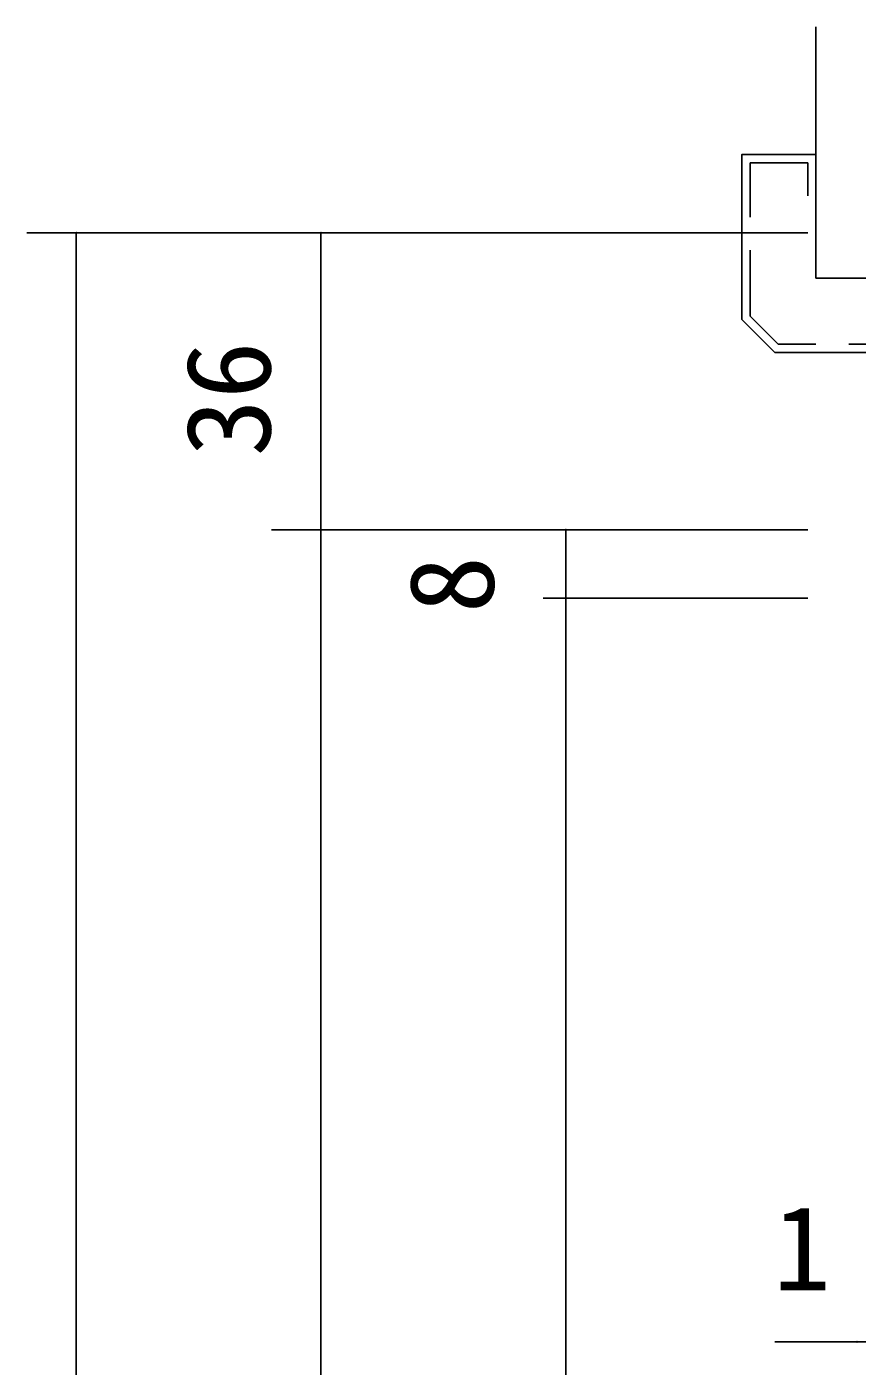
# Model space of a CAD drawing. Units: millimetres, scale not verified. Extents: x -800 to 800, y -554 to 554.
# Drawn here: x -544.2 to -443.5, y 274.7 to 437.2 of the extents above; entities that cross this region are included whole.
import ezdxf
from ezdxf.enums import TextEntityAlignment as Align

# ---------------------------------------------------------------- set-up
doc = ezdxf.new("R2010")
doc.units = ezdxf.units.MM
doc.header["$LTSCALE"] = 4
doc.linetypes.add('USER9', pattern=[3, 2, -1])
doc.layers.add('2-0', color=7, linetype='Continuous', lineweight=25)
doc.styles.add('ＭＳ ゴシック', font='')
doc.styles.get('ＭＳ ゴシック').set_extended_font_data('MS Gothic')

msp = doc.modelspace()

# ---------------------------------------------------------------- linework, layer by layer
at = {"layer": '2-0'}
for p, q in [((-448.475, 437.176), (-448.475, 412.176)), ((-457.476, 421.675), (-448.473, 421.675)), ((-457.476, 401.676), (-457.476, 421.673)), ((-448.475, 421.675), (-448.475, 406.675)), ((-544.18, 412.176), (-449.475, 412.176)), ((-538.178, 412.176), (-538.178, 153.471)), ((-538.141, 412.176), (-538.141, 412.18)), ((-508.504, 412.176), (-508.504, 153.471)), ((-508.463, 412.18), (-508.463, 412.176)), ((-453.477, 397.675), (-457.475, 401.676)), ((-432.475, 397.675), (-453.477, 397.675)), ((-514.504, 376.175), (-449.477, 376.175)), ((-508.463, 376.179), (-508.463, 376.175)), ((-478.827, 376.175), (-478.827, 153.471)), ((-478.79, 376.179), (-478.79, 376.175)), ((-481.559, 367.876), (-449.477, 367.876)), ((-478.79, 367.88), (-478.79, 367.876)), ((-453.477, 277.651), (-319.474, 277.651))]:
    msp.add_line(p, q, dxfattribs=at)
msp.add_lwpolyline([(-448.476, 406.673), (-435.476, 406.673), (-435.476, 397.673), (-453.476, 397.673), (-457.476, 401.673), (-457.476, 421.673), (-448.476, 421.673)], close=True, dxfattribs=at)
at = {"layer": '2-0', "linetype": 'USER9'}
msp.add_lwpolyline([(-436.476, 405.673), (-436.476, 398.673), (-453.062, 398.673), (-456.476, 402.087), (-456.476, 420.673), (-449.476, 420.673), (-449.476, 416.673)], dxfattribs=at)
at = {"layer": '2-0'}
for centre, radius, start, end in [((-538.188, 412.176), 0.0337, 163.21232, 169.89793), ((-538.187, 412.176), 0.0342, 169.91141, 176.65473), ((-538.186, 412.176), 0.0352, 176.64983, 183.35017), ((-538.186, 412.176), 0.0354, 183.34314, 189.93353), ((-538.186, 412.176), 0.0359, 189.9426, 196.35404), ((-538.188, 412.176), 0.0339, 156.66432, 163.20108), ((-538.185, 412.176), 0.0369, 196.35991, 202.5446), ((-538.187, 412.175), 0.0348, 150.33521, 156.65618), ((-538.183, 412.177), 0.0384, 202.54741, 208.4844), ((-538.182, 412.177), 0.0401, 208.48463, 214.17653), ((-538.185, 412.175), 0.0362, 144.26445, 150.33036), ((-538.184, 412.174), 0.038, 138.46475, 144.26256), ((-538.18, 412.178), 0.0419, 214.17482, 219.64267), ((-538.183, 412.172), 0.04, 132.92682, 138.4652), ((-538.179, 412.179), 0.0436, 219.63963, 224.91755), ((-538.181, 412.171), 0.0421, 127.62524, 132.92894), ((-538.178, 412.18), 0.0451, 224.91367, 230.0442), ((-538.18, 412.169), 0.0442, 122.52402, 127.62844), ((-538.177, 412.181), 0.0462, 230.03987, 235.07032), ((-538.179, 412.167), 0.046, 117.58101, 122.52783), ((-538.177, 412.182), 0.0469, 235.06583, 240.04563), ((-538.178, 412.166), 0.0475, 112.75124, 117.5851), ((-538.177, 412.182), 0.047, 240.04121, 245.0199), ((-538.178, 412.165), 0.0485, 107.98912, 112.75534), ((-538.177, 412.182), 0.0467, 245.01576, 250.0413), ((-538.178, 412.165), 0.0491, 103.25014, 107.99306), ((-538.177, 412.181), 0.046, 250.03768, 255.1548), ((-538.178, 412.165), 0.0493, 98.49209, 103.25376), ((-538.177, 412.18), 0.0449, 255.15197, 260.40011), ((-538.178, 412.165), 0.049, 93.67625, 98.49523), ((-538.178, 412.179), 0.0437, 260.39841, 265.80919), ((-538.178, 412.167), 0.0471, 88.75352, 93.72966), ((-538.178, 412.176), 0.0413, 265.75254, 271.41821), ((-538.178, 412.172), 0.0416, 83.41468, 88.72116), ((-538.178, 412.172), 0.0368, 271.46812, 277.47221), ((-538.177, 412.174), 0.0395, 77.97185, 83.41174), ((-538.177, 412.171), 0.0356, 277.47953, 283.52807), ((-538.177, 412.176), 0.0378, 72.41401, 77.96849), ((-538.177, 412.17), 0.035, 283.53495, 289.5784), ((-538.177, 412.177), 0.0364, 66.76197, 72.41029), ((-538.177, 412.17), 0.0348, 289.58441, 295.58022), ((-538.176, 412.178), 0.0354, 61.03807, 66.75798), ((-538.177, 412.17), 0.035, 295.58507, 301.50018), ((-538.176, 412.179), 0.0348, 55.2657, 61.03388), ((-538.178, 412.171), 0.0355, 301.50378, 307.31577), ((-538.176, 412.179), 0.0345, 49.46885, 55.2614), ((-538.178, 412.171), 0.0363, 307.31819, 313.01497), ((-538.176, 412.179), 0.0344, 43.67174, 49.46453), ((-538.179, 412.172), 0.0373, 313.01637, 318.59489), ((-538.176, 412.179), 0.0347, 37.89837, 43.66747), ((-538.179, 412.173), 0.0383, 318.59552, 324.05985), ((-538.176, 412.178), 0.0353, 32.17224, 37.89424), ((-538.18, 412.173), 0.0395, 324.05994, 329.41912), ((-538.177, 412.178), 0.0363, 26.51597, 32.16833), ((-538.181, 412.174), 0.0407, 329.41891, 334.68479), ((-538.183, 412.174), 0.0419, 334.6845, 339.86987), ((-538.178, 412.177), 0.0375, 20.95096, 26.51233), ((-538.18, 412.177), 0.0391, 15.49709, 20.94767), ((-538.184, 412.175), 0.0432, 339.86965, 344.98662), ((-538.182, 412.176), 0.0412, 10.17237, 15.49419), ((-538.185, 412.175), 0.0445, 344.98662, 350.04529), ((-538.184, 412.176), 0.0436, 4.99269, 10.16991), ((-538.188, 412.176), 0.0474, 355.05376, 0.01364), ((-538.186, 412.175), 0.0459, 350.04559, 355.0531), ((-508.497, 412.176), 0.0445, 177.34791, 182.65209), ((-508.501, 412.176), 0.0406, 166.46351, 171.95525), ((-508.499, 412.176), 0.0425, 171.95931, 177.36312), ((-508.497, 412.176), 0.044, 182.6358, 187.91641), ((-508.498, 412.175), 0.0433, 187.91821, 193.18088), ((-508.499, 412.175), 0.0427, 193.18184, 198.42392), ((-508.502, 412.176), 0.0391, 160.90694, 166.45951), ((-508.503, 412.177), 0.038, 155.3141, 160.90321), ((-508.499, 412.175), 0.0422, 198.42409, 203.65051), ((-508.504, 412.177), 0.0372, 149.70526, 155.3108), ((-508.5, 412.175), 0.0416, 203.64999, 208.87251), ((-508.505, 412.177), 0.0367, 144.09564, 149.70248), ((-508.5, 412.175), 0.041, 208.87144, 214.10753), ((-508.505, 412.177), 0.0363, 138.49518, 144.09339), ((-508.501, 412.174), 0.0403, 214.1061, 219.37756), ((-508.505, 412.178), 0.0362, 132.90889, 138.4934), ((-508.501, 412.174), 0.0395, 219.37597, 224.7073), ((-508.505, 412.178), 0.0361, 127.3378, 132.90749), ((-508.502, 412.173), 0.0386, 224.70581, 230.12227), ((-508.505, 412.178), 0.0362, 121.78007, 127.33664), ((-508.503, 412.172), 0.0376, 230.12115, 235.6466), ((-508.505, 412.177), 0.0363, 116.23249, 121.77899), ((-508.503, 412.171), 0.0365, 235.64618, 241.30045), ((-508.505, 412.177), 0.0365, 110.69198, 116.23133), ((-508.504, 412.171), 0.0356, 241.30108, 247.09709), ((-508.505, 412.177), 0.0369, 105.15699, 110.69059), ((-508.504, 412.17), 0.0347, 247.09913, 253.03986), ((-508.505, 412.176), 0.0373, 99.62886, 105.15526), ((-508.504, 412.169), 0.0342, 253.04357, 259.1192), ((-508.504, 412.176), 0.0379, 94.11281, 99.62671), ((-508.504, 412.169), 0.0339, 259.1247, 265.31059), ((-508.504, 412.174), 0.0398, 88.63921, 94.05623), ((-508.504, 412.17), 0.035, 265.38111, 271.54781), ((-508.504, 412.17), 0.044, 83.58248, 88.69867), ((-508.504, 412.174), 0.0389, 271.49312, 277.28215), ((-508.505, 412.175), 0.0401, 277.2824, 282.87708), ((-508.504, 412.169), 0.0445, 78.55413, 83.58447), ((-508.505, 412.176), 0.0414, 282.87566, 288.29489), ((-508.504, 412.169), 0.0447, 73.58155, 78.5568), ((-508.505, 412.178), 0.0426, 288.29227, 293.56663), ((-508.504, 412.169), 0.0447, 68.62904, 73.58467), ((-508.506, 412.178), 0.0435, 293.56321, 298.73131), ((-508.504, 412.169), 0.0443, 63.65788, 68.6324), ((-508.504, 412.17), 0.0436, 58.62799, 63.66128), ((-508.506, 412.179), 0.044, 298.72743, 303.83285), ((-508.503, 412.171), 0.0425, 53.49967, 58.63119), ((-508.506, 412.179), 0.0442, 303.82877, 308.91765), ((-508.503, 412.172), 0.0413, 48.23559, 53.50239), ((-508.506, 412.179), 0.0439, 308.91363, 314.03261), ((-508.502, 412.173), 0.0398, 42.80341, 48.23747), ((-508.505, 412.178), 0.0433, 314.02889, 319.22318), ((-508.501, 412.174), 0.0384, 37.17899, 42.80403), ((-508.505, 412.178), 0.0423, 319.22006, 324.53133), ((-508.5, 412.175), 0.0371, 31.35021, 37.17789), ((-508.504, 412.177), 0.0412, 324.52915, 329.99293), ((-508.499, 412.175), 0.036, 25.32101, 31.34695), ((-508.503, 412.176), 0.04, 329.99211, 335.63461), ((-508.502, 412.176), 0.0388, 335.6356, 341.47), ((-508.498, 412.176), 0.0353, 19.11488, 25.31532), ((-508.498, 412.176), 0.0351, 12.77656, 19.10678), ((-508.501, 412.176), 0.0379, 341.47321, 347.49583), ((-508.5, 412.176), 0.0373, 347.50149, 353.68868), ((-508.498, 412.176), 0.0355, 6.37086, 12.76652), ((-508.5, 412.176), 0.0373, 353.69673, 0.00358), ((-508.497, 376.175), 0.0447, 177.35594, 182.64406), ((-508.499, 376.175), 0.0427, 161.57608, 166.81816), ((-508.498, 376.175), 0.0433, 166.81912, 172.08179), ((-508.497, 376.175), 0.044, 172.08359, 177.3642), ((-508.497, 376.175), 0.044, 182.6358, 187.91641), ((-508.498, 376.175), 0.0433, 187.91821, 193.18088), ((-508.499, 376.174), 0.0427, 193.18184, 198.42392), ((-508.499, 376.175), 0.0422, 156.34949, 161.57591), ((-508.499, 376.174), 0.0422, 198.42409, 203.65051), ((-508.5, 376.175), 0.0416, 151.12749, 156.35001), ((-508.5, 376.174), 0.0416, 203.64999, 208.87251), ((-508.5, 376.176), 0.041, 145.89247, 151.12856), ((-508.5, 376.174), 0.041, 208.87144, 214.10753), ((-508.501, 376.176), 0.0403, 140.62244, 145.8939), ((-508.501, 376.173), 0.0403, 214.1061, 219.37756), ((-508.501, 376.177), 0.0395, 135.2927, 140.62403), ((-508.501, 376.173), 0.0395, 219.37597, 224.7073), ((-508.502, 376.177), 0.0386, 129.87773, 135.29419), ((-508.502, 376.172), 0.0386, 224.70581, 230.12227), ((-508.503, 376.178), 0.0376, 124.3534, 129.87885), ((-508.503, 376.171), 0.0376, 230.12115, 235.6466), ((-508.503, 376.179), 0.0365, 118.69955, 124.35382), ((-508.503, 376.171), 0.0365, 235.64618, 241.30045), ((-508.504, 376.18), 0.0356, 112.90291, 118.69892), ((-508.504, 376.17), 0.0356, 241.30108, 247.09709), ((-508.504, 376.18), 0.0347, 106.96014, 112.90087), ((-508.504, 376.169), 0.0347, 247.09913, 253.03986), ((-508.504, 376.181), 0.0342, 100.8808, 106.95643), ((-508.504, 376.168), 0.0342, 253.04357, 259.1192), ((-508.504, 376.181), 0.0339, 94.68941, 100.8753), ((-508.504, 376.168), 0.0339, 259.1247, 265.31059), ((-508.504, 376.18), 0.035, 88.45219, 94.61889), ((-508.504, 376.169), 0.035, 265.38111, 271.54781), ((-508.504, 376.176), 0.0389, 82.71785, 88.50688), ((-508.504, 376.173), 0.0389, 271.49312, 277.28215), ((-508.505, 376.175), 0.0401, 77.12292, 82.7176), ((-508.505, 376.174), 0.0401, 277.2824, 282.87708), ((-508.505, 376.174), 0.0414, 71.70511, 77.12434), ((-508.505, 376.176), 0.0414, 282.87566, 288.29489), ((-508.505, 376.173), 0.0426, 66.43337, 71.70773), ((-508.505, 376.177), 0.0426, 288.29227, 293.56663), ((-508.506, 376.172), 0.0435, 61.26869, 66.43679), ((-508.506, 376.178), 0.0435, 293.56321, 298.73131), ((-508.506, 376.171), 0.044, 56.16715, 61.27257), ((-508.506, 376.178), 0.044, 298.72743, 303.83285), ((-508.506, 376.171), 0.0442, 51.08235, 56.17123), ((-508.506, 376.178), 0.0442, 303.82877, 308.91765), ((-508.506, 376.171), 0.0439, 45.96739, 51.08637), ((-508.506, 376.178), 0.0439, 308.91363, 314.03261), ((-508.505, 376.172), 0.0433, 40.77682, 45.97111), ((-508.505, 376.178), 0.0433, 314.02889, 319.22318), ((-508.505, 376.173), 0.0423, 35.46867, 40.77994), ((-508.505, 376.177), 0.0423, 319.22006, 324.53133), ((-508.504, 376.173), 0.0412, 30.00707, 35.47085), ((-508.504, 376.176), 0.0412, 324.52915, 329.99293), ((-508.503, 376.174), 0.04, 24.36539, 30.00789), ((-508.503, 376.176), 0.04, 329.99211, 335.63461), ((-508.502, 376.174), 0.0388, 18.53, 24.3644), ((-508.502, 376.175), 0.0388, 335.6356, 341.47), ((-508.501, 376.175), 0.0379, 12.50417, 18.52679), ((-508.501, 376.175), 0.0379, 341.47321, 347.49583), ((-508.5, 376.175), 0.0373, 6.31132, 12.49851), ((-508.5, 376.175), 0.0373, 347.50149, 353.68868), ((-508.5, 376.175), 0.0373, 353.69673, 0.00358), ((-478.829, 376.175), 0.039, 171.04985, 177.01012), ((-478.829, 376.175), 0.0395, 177.00509, 182.99491), ((-478.829, 376.175), 0.039, 182.98988, 188.95015), ((-478.829, 376.175), 0.039, 159.35907, 165.1513), ((-478.829, 376.175), 0.0389, 165.1551, 171.04455), ((-478.829, 376.175), 0.0389, 188.95545, 194.8449), ((-478.829, 376.175), 0.039, 194.8487, 200.64093), ((-478.829, 376.175), 0.0395, 153.67484, 159.35677), ((-478.829, 376.175), 0.0395, 200.64323, 206.32516), ((-478.828, 376.174), 0.0401, 148.10293, 153.6739), ((-478.828, 376.175), 0.0401, 206.3261, 211.89707), ((-478.828, 376.174), 0.0407, 142.63326, 148.1031), ((-478.828, 376.175), 0.0407, 211.8969, 217.36674), ((-478.827, 376.174), 0.0413, 137.24763, 142.63427), ((-478.827, 376.176), 0.0413, 217.36573, 222.75237), ((-478.827, 376.173), 0.0418, 131.9222, 137.24917), ((-478.827, 376.176), 0.0418, 222.75083, 228.0778), ((-478.827, 376.173), 0.0422, 126.63001, 131.924), ((-478.827, 376.176), 0.0422, 228.076, 233.36999), ((-478.826, 376.173), 0.0424, 121.34316, 126.6318), ((-478.826, 376.177), 0.0424, 233.3682, 238.65684), ((-478.826, 376.173), 0.0424, 116.03503, 121.3447), ((-478.826, 376.177), 0.0424, 238.6553, 243.96497), ((-478.827, 376.173), 0.0423, 110.68227, 116.03607), ((-478.827, 376.177), 0.0423, 243.96393, 249.31773), ((-478.827, 376.173), 0.0421, 105.26689, 110.68259), ((-478.827, 376.176), 0.0421, 249.31741, 254.73311), ((-478.827, 376.173), 0.0419, 99.77818, 105.26626), ((-478.827, 376.176), 0.0419, 254.73374, 260.22182), ((-478.827, 376.173), 0.0419, 94.2145, 99.77643), ((-478.827, 376.176), 0.0419, 260.22357, 265.7855), ((-478.827, 376.176), 0.0388, 88.52164, 94.38918), ((-478.827, 376.173), 0.0388, 265.61082, 271.47836), ((-478.827, 376.184), 0.0311, 81.86278, 88.329), ((-478.827, 376.165), 0.0311, 271.671, 278.13722), ((-478.827, 376.183), 0.0324, 75.64057, 81.85895), ((-478.827, 376.167), 0.0324, 278.14105, 284.35943), ((-478.827, 376.181), 0.0339, 69.67221, 75.63953), ((-478.827, 376.168), 0.0339, 284.36047, 290.32779), ((-478.828, 376.18), 0.0355, 63.94034, 69.6733), ((-478.828, 376.17), 0.0355, 290.3267, 296.05966), ((-478.828, 376.178), 0.0371, 58.41354, 63.94286), ((-478.828, 376.171), 0.0371, 296.05714, 301.58646), ((-478.829, 376.177), 0.0386, 53.05187, 58.4169), ((-478.829, 376.172), 0.0386, 301.5831, 306.94813), ((-478.83, 376.176), 0.0399, 47.8112, 53.05563), ((-478.83, 376.173), 0.0399, 306.94437, 312.1888), ((-478.831, 376.175), 0.0409, 42.64642, 47.81499), ((-478.831, 376.174), 0.0409, 312.18501, 317.35358), ((-478.831, 376.175), 0.0416, 37.51392, 42.64998), ((-478.831, 376.175), 0.0416, 317.35002, 322.48608), ((-478.831, 376.175), 0.042, 32.3735, 37.517), ((-478.831, 376.175), 0.042, 322.483, 327.6265), ((-478.832, 376.175), 0.042, 27.19019, 32.3759), ((-478.832, 376.175), 0.042, 327.6241, 332.80981), ((-478.831, 376.175), 0.0419, 21.93597, 27.19168), ((-478.831, 376.175), 0.0419, 332.80832, 338.06403), ((-478.831, 376.175), 0.0418, 16.59165, 21.93634), ((-478.831, 376.175), 0.0418, 338.06366, 343.40835), ((-478.831, 376.175), 0.0416, 11.14868, 16.59069), ((-478.831, 376.175), 0.0416, 343.40931, 348.85132), ((-478.831, 376.175), 0.0416, 5.61078, 11.14627), ((-478.831, 376.175), 0.0416, 348.85373, 354.38922), ((-478.831, 376.175), 0.0419, 354.39311, 0.00517), ((-478.832, 367.875), 0.0361, 164.39094, 170.36677), ((-478.834, 367.876), 0.034, 170.3665, 176.68118), ((-478.832, 367.876), 0.0358, 176.85889, 183.14111), ((-478.829, 367.876), 0.039, 182.98988, 188.95015), ((-478.83, 367.875), 0.0384, 158.72596, 164.39384), ((-478.829, 367.876), 0.0389, 188.95545, 194.8449), ((-478.829, 367.876), 0.039, 194.8487, 200.64093), ((-478.828, 367.874), 0.0407, 153.32309, 158.7305), ((-478.829, 367.876), 0.0395, 200.64323, 206.32516), ((-478.826, 367.873), 0.0427, 148.1247, 153.32851), ((-478.828, 367.876), 0.0401, 206.3261, 211.89707), ((-478.825, 367.872), 0.0443, 143.06906, 148.13051), ((-478.828, 367.877), 0.0407, 211.8969, 217.36674), ((-478.824, 367.872), 0.0453, 138.09347, 143.07493), ((-478.827, 367.877), 0.0413, 217.36573, 222.75237), ((-478.824, 367.871), 0.0457, 133.13626, 138.09918), ((-478.827, 367.877), 0.0418, 222.75083, 228.0778), ((-478.824, 367.871), 0.0455, 128.13809, 133.14162), ((-478.827, 367.878), 0.0422, 228.076, 233.36999), ((-478.824, 367.872), 0.0448, 123.04333, 128.1429), ((-478.826, 367.878), 0.0424, 233.3682, 238.65684), ((-478.825, 367.873), 0.0436, 117.80179, 123.04732), ((-478.826, 367.878), 0.0424, 238.6553, 243.96497), ((-478.827, 367.878), 0.0423, 243.96393, 249.31773), ((-478.825, 367.874), 0.0422, 112.37129, 117.80459), ((-478.827, 367.877), 0.0421, 249.31741, 254.73311), ((-478.826, 367.876), 0.0407, 106.72115, 112.37241), ((-478.827, 367.877), 0.0419, 254.73374, 260.22182), ((-478.826, 367.877), 0.0393, 100.83672, 106.72006), ((-478.827, 367.878), 0.0382, 94.72406, 100.8329), ((-478.827, 367.877), 0.0419, 260.22357, 265.7855), ((-478.827, 367.882), 0.0347, 88.34669, 94.91398), ((-478.827, 367.874), 0.0388, 265.61082, 271.47836), ((-478.827, 367.888), 0.0281, 80.93682, 88.11015), ((-478.827, 367.867), 0.0311, 271.671, 278.13722), ((-478.827, 367.886), 0.03, 74.19488, 80.92984), ((-478.827, 367.868), 0.0324, 278.14105, 284.35943), ((-478.828, 367.884), 0.0325, 67.90951, 74.19378), ((-478.827, 367.869), 0.0339, 284.36047, 290.32779), ((-478.829, 367.881), 0.0352, 62.05086, 67.91252), ((-478.828, 367.871), 0.0355, 290.3267, 296.05966), ((-478.83, 367.879), 0.0381, 56.5634, 62.05637), ((-478.828, 367.872), 0.0371, 296.05714, 301.58646), ((-478.831, 367.877), 0.0408, 51.37795, 56.57021), ((-478.829, 367.873), 0.0386, 301.5831, 306.94813), ((-478.833, 367.875), 0.0431, 46.41961, 51.38529), ((-478.83, 367.875), 0.0399, 306.94437, 312.1888), ((-478.831, 367.875), 0.0409, 312.18501, 317.35358), ((-478.834, 367.874), 0.0449, 41.61223, 46.42706), ((-478.835, 367.873), 0.0459, 36.88053, 41.6196), ((-478.831, 367.876), 0.0416, 317.35002, 322.48608), ((-478.835, 367.873), 0.0461, 32.15079, 36.88773), ((-478.831, 367.876), 0.042, 322.483, 327.6265), ((-478.832, 367.876), 0.042, 327.6241, 332.80981), ((-478.834, 367.873), 0.0454, 27.35106, 32.15776), ((-478.833, 367.874), 0.044, 22.41145, 27.3577), ((-478.831, 367.876), 0.0419, 332.80832, 338.06403), ((-478.831, 367.874), 0.0421, 17.26518, 22.41751), ((-478.831, 367.876), 0.0418, 338.06366, 343.40835), ((-478.829, 367.875), 0.0398, 11.85106, 17.27025), ((-478.831, 367.876), 0.0416, 343.40931, 348.85132), ((-478.827, 367.876), 0.0374, 6.11783, 11.85444), ((-478.831, 367.876), 0.0416, 348.85373, 354.38922), ((-478.831, 367.876), 0.0419, 354.39311, 0.00517), ((-443.478, 277.651), 0.038, 171.42758, 177.07205), ((-443.479, 277.651), 0.037, 177.1012, 182.8988), ((-443.474, 277.652), 0.0422, 188.42519, 193.63114), ((-443.475, 277.651), 0.0409, 160.726, 165.99514), ((-443.476, 277.651), 0.0395, 165.99177, 171.42977), ((-443.476, 277.651), 0.0394, 182.9238, 188.43201), ((-443.474, 277.65), 0.0421, 155.58486, 160.73009), ((-443.471, 277.652), 0.0447, 193.62382, 198.60164), ((-443.469, 277.653), 0.0466, 198.59425, 203.4193), ((-443.473, 277.65), 0.0429, 150.51903, 155.58932), ((-443.468, 277.653), 0.0477, 203.41204, 208.15864), ((-443.473, 277.65), 0.0432, 145.47769, 150.52358), ((-443.468, 277.654), 0.048, 208.15161, 212.89216), ((-443.473, 277.65), 0.0431, 140.41042, 145.48209), ((-443.469, 277.653), 0.0474, 212.88541, 217.69005), ((-443.473, 277.65), 0.0425, 135.26901, 140.41444), ((-443.47, 277.652), 0.0461, 217.68371, 222.61987), ((-443.474, 277.651), 0.0416, 130.00935, 135.27238), ((-443.471, 277.651), 0.0443, 222.61417, 227.74539), ((-443.475, 277.652), 0.0405, 124.5939, 130.01173), ((-443.473, 277.65), 0.042, 227.74073, 233.12423), ((-443.474, 277.648), 0.0397, 233.12126, 238.80371), ((-443.475, 277.653), 0.0393, 118.99481, 124.59488), ((-443.476, 277.654), 0.0382, 113.19762, 118.99393), ((-443.475, 277.646), 0.0375, 238.80327, 244.81455), ((-443.476, 277.655), 0.0372, 107.2052, 113.19447), ((-443.476, 277.644), 0.0356, 244.81763, 251.16294), ((-443.477, 277.655), 0.0367, 101.04103, 107.19954), ((-443.476, 277.643), 0.0342, 251.17035, 257.82224), ((-443.477, 277.655), 0.0366, 94.75064, 101.03293), ((-443.477, 277.642), 0.0335, 257.83421, 264.72713), ((-443.477, 277.654), 0.038, 88.42186, 94.69085), ((-443.477, 277.643), 0.0343, 264.79929, 271.7482)]:
    msp.add_arc(centre, radius, start, end, dxfattribs=at)

# ---------------------------------------------------------------- texts
at = {"layer": '2-0', "style": 'ＭＳ ゴシック'}
for s, p in [('36', (-511.551, 385.052)), ('8', (-484.474, 366.024))]:
    msp.add_text(s, height=10.26, rotation=90, dxfattribs=at).set_placement(p, align=Align.BOTTOM_LEFT)
msp.add_text('1', height=10.26, dxfattribs=at).set_placement((-453.667, 280.829), align=Align.BOTTOM_LEFT)

doc.saveas('drawing.dxf')
